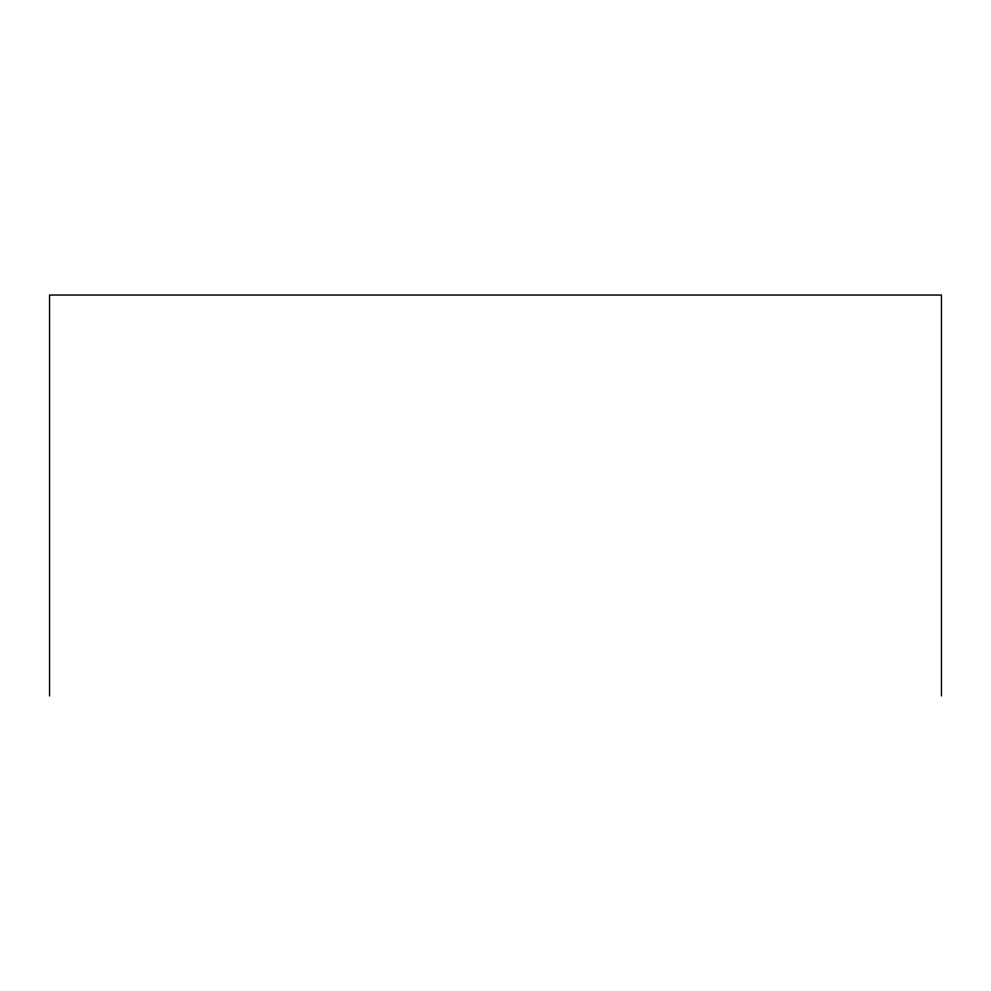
<?xml version="1.0" encoding="UTF-8"?>
<svg xmlns="http://www.w3.org/2000/svg" width="991" height="991" viewBox="0 0 991 991"><rect width="100%" height="100%" fill="white"/><g stroke="black" fill="none" stroke-linecap="round" stroke-linejoin="round"><path stroke-width="1.49" d="M941.45 695.955L941.45 295.045L49.55 295.045L49.55 695.955"/></g></svg>
